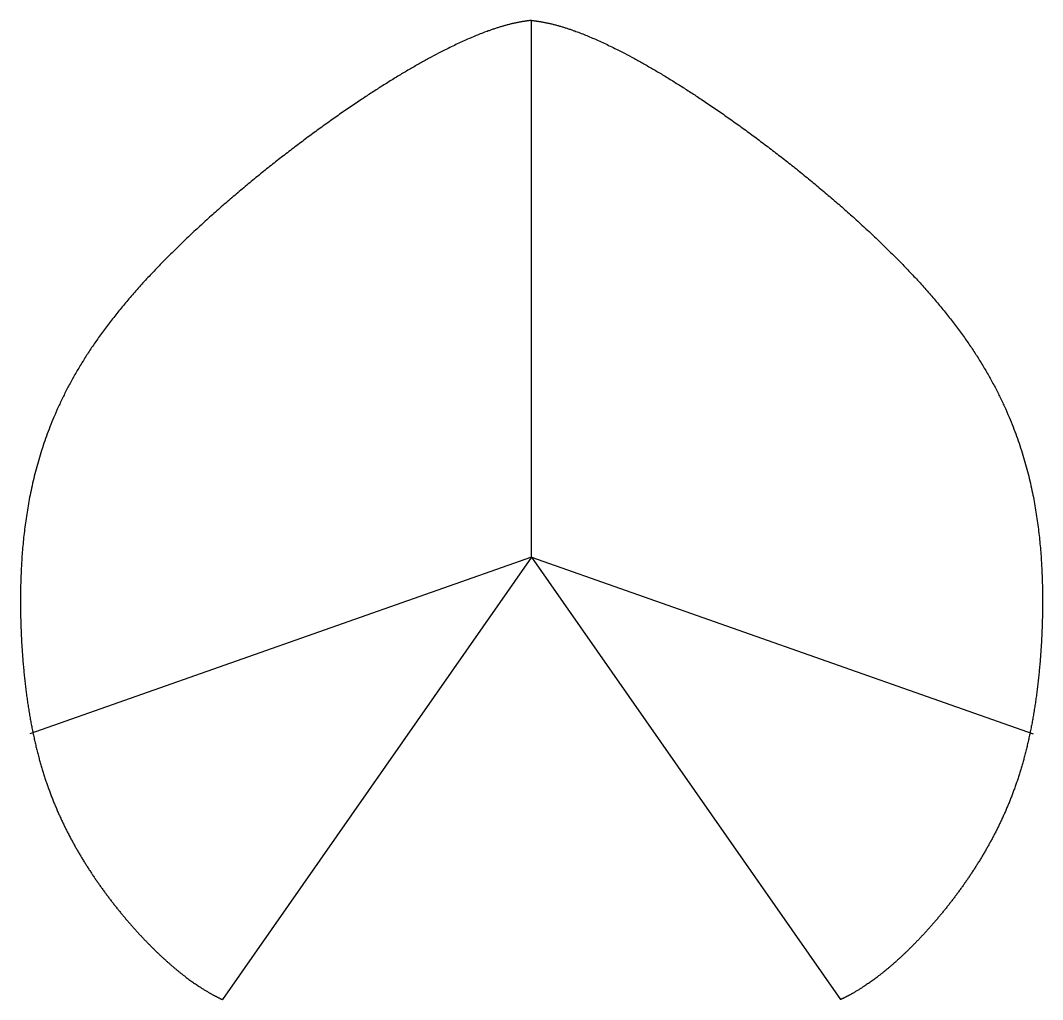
# Model space of a CAD drawing. Header units: millimetres. Extents: x 73 to 247, y -20 to 146.
import ezdxf

# ---------------------------------------------------------------- set-up
doc = ezdxf.new("R2010")
doc.units = ezdxf.units.MM
doc.layers.get('0').update_dxf_attribs({"linetype": 'CONTINUOUS'})

msp = doc.modelspace()

# ---------------------------------------------------------------- linework, layer by layer
for q in [(160, 146), (74.95, 25.05), (107.6, -20), (212.4, -20), (245.05, 25.05)]:
    msp.add_line((160, 55), q)
for points in [[(160, 146), (158.7, 145.88), (155.93, 145.4), (151.27, 143.96), (144.1, 140.69), (133.92, 134.66), (123.06, 127.16), (112.16, 118.69), (101.87, 109.69), (92.78, 100.5), (85.37, 91.21), (79.89, 81.72), (76.25, 72.16), (74.18, 62.69), (73.31, 53.54), (73.24, 44.89), (73.69, 36.87), (74.56, 29.47), (75.89, 22.59), (77.8, 16.1), (80.38, 9.88), (83.63, 3.91), (87.42, -1.73), (91.53, -6.89), (95.74, -11.4), (99.86, -15.15), (103.04, -17.5), (105.35, -18.89), (106.86, -19.66), (107.6, -20)], [(160, 146), (161.3, 145.88), (164.07, 145.4), (168.73, 143.96), (175.9, 140.69), (186.08, 134.66), (196.94, 127.16), (207.84, 118.69), (218.13, 109.69), (227.22, 100.5), (234.63, 91.21), (240.11, 81.72), (243.75, 72.16), (245.82, 62.69), (246.69, 53.54), (246.76, 44.89), (246.31, 36.87), (245.44, 29.47), (244.11, 22.59), (242.2, 16.1), (239.62, 9.88), (236.37, 3.91), (232.58, -1.73), (228.47, -6.89), (224.26, -11.4), (220.14, -15.15), (216.96, -17.5), (214.65, -18.89), (213.14, -19.66), (212.4, -20)]]:
    msp.add_open_spline(points, degree=5)

doc.saveas('drawing.dxf')
